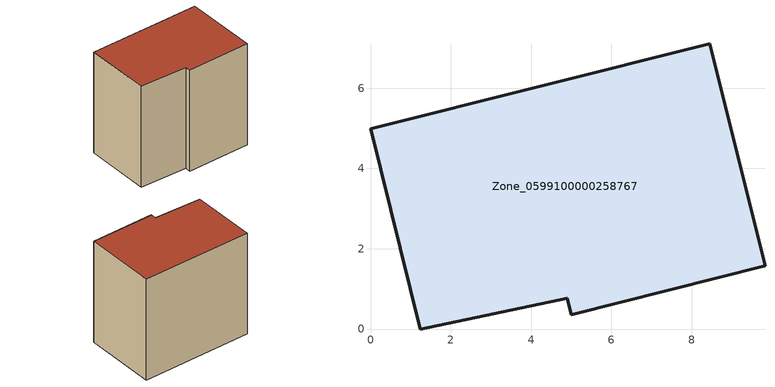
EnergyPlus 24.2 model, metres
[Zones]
Zone_0599100000258767
 floor ground (C_G): 4.9,0.76 1.25,0 0,4.99 8.44,7.1 9.83,1.57 5,0.36 z0
 wall outside (C_F): 8.44,7.1 0,4.99 1.25,0 4.9,0.76 5,0.36 9.83,1.57 8.44,7.1 z0:8.28
 roof outside (C_R): 5,0.36 9.83,1.57 8.44,7.1 0,4.99 1.25,0 4.9,0.76 z8.28
[BUILDING]
Pand.0599100000258767: North Axis=0; Terrain=City; Loads Convergence Tolerance Value=0.04; Temperature Convergence Tolerance Value=0.4; Solar Distribution=FullExterior; Maximum Number of Warmup Days=25; Minimum Number of Warmup Days=1
[Site:Location]
Rotterdam.The.Hague.AP_ZH_NLD Design_Conditions: Latitude=51.96; Longitude=4.45; Time Zone=1; Elevation=-4.5
[SITE:GROUNDTEMPERATURE:BUILDINGSURFACE]
18, 18, 18, 18, 18, 18, 18, 18, 18, 18, 18, 18
[MATERIAL] Thermal Absorptance=0.9; Solar Absorptance=0.7; Visible Absorptance=0.7
Name | Roughness | Thickness | Conductivity | Density | Specific Heat
G.TI.1975-1991 | MediumSmooth | 0.15 | 0.288461 | 540 | 1210
F.TI.1975-1991 | Rough | 0.3 | 0.230769 | 1920 | 840
R.TI.1975-1991 | MediumRough | 0.2 | 0.153846 | 1500 | 1000
[CONSTRUCTION]
C_G: G.TI.1975-1991
C_F: F.TI.1975-1991
C_R: R.TI.1975-1991
[ZONE]
Zone_0599100000258767: Type=1; Multiplier=1; Ceiling Height=Autocalculate; Volume=Autocalculate; Floor Area=autocalculate; Part of Total Floor Area=Yes
[ZONEINFILTRATION:DESIGNFLOWRATE]
Infil_Zone_0599100000258767: Zone or ZoneList or Space or SpaceList=Zone_0599100000258767; Schedule=AlwaysOn; Design Flow Rate Calculation Method=Flow/Area; Flow Rate per Floor Area=0.003; Constant Term Coefficient=1; Temperature Term Coefficient=0; Velocity Term Coefficient=0; Velocity Squared Term Coefficient=0
[HVACTEMPLATE:ZONE:IDEALLOADSAIRSYSTEM]
Zone_0599100000258767: Maximum Heating Supply Air Temperature=50; Minimum Cooling Supply Air Temperature=13; Maximum Heating Supply Air Humidity Ratio=0.0156; Minimum Cooling Supply Air Humidity Ratio=0.0077; Heating Limit=NoLimit; Cooling Limit=NoLimit; Dehumidification Control Type=ConstantSensibleHeatRatio; Cooling Sensible Heat Ratio=0.7; Dehumidification Setpoint=60; Humidification Control Type=None; Humidification Setpoint=30; Outdoor Air Method=None; Outdoor Air Flow Rate per Person=0.00944; Outdoor Air Flow Rate per Zone Floor Area=0; Outdoor Air Flow Rate per Zone=0; Demand Controlled Ventilation Type=None; Outdoor Air Economizer Type=NoEconomizer; Heat Recovery Type=None; Sensible Heat Recovery Effectiveness=0.7; Latent Heat Recovery Effectiveness=0.65
[ZONECONTROL:THERMOSTAT]
ThermostatControl_Zone_0599100000258767: Zone or ZoneList=Zone_0599100000258767; Control Type Schedule=DualSetpointControlType; Control 1=Thermostat_Zone_0599100000258767; Temperature Difference Between Cutout And Setpoint=0
[THERMOSTATSETPOINT:DUALSETPOINT]
Thermostat_Zone_0599100000258767: Heating Setpoint Temperature Schedule=HeatingSetpoint_Zone_0599100000258767; Cooling Setpoint Temperature Schedule=CoolingSetpoint_Zone_0599100000258767
[SCHEDULE:COMPACT]
HeatingSetpoint_Zone_0599100000258767: Through: 12/31, For: AllDays, Until: 24:00, 21
CoolingSetpoint_Zone_0599100000258767: Through: 12/31, For: AllDays, Until: 24:00, 24
DualSetpointControlType: Through: 12/31, For: AllDays, Until: 24:00, 4
AlwaysOn: Through: 12/31, For: AllDays, Until: 24:00, 1
